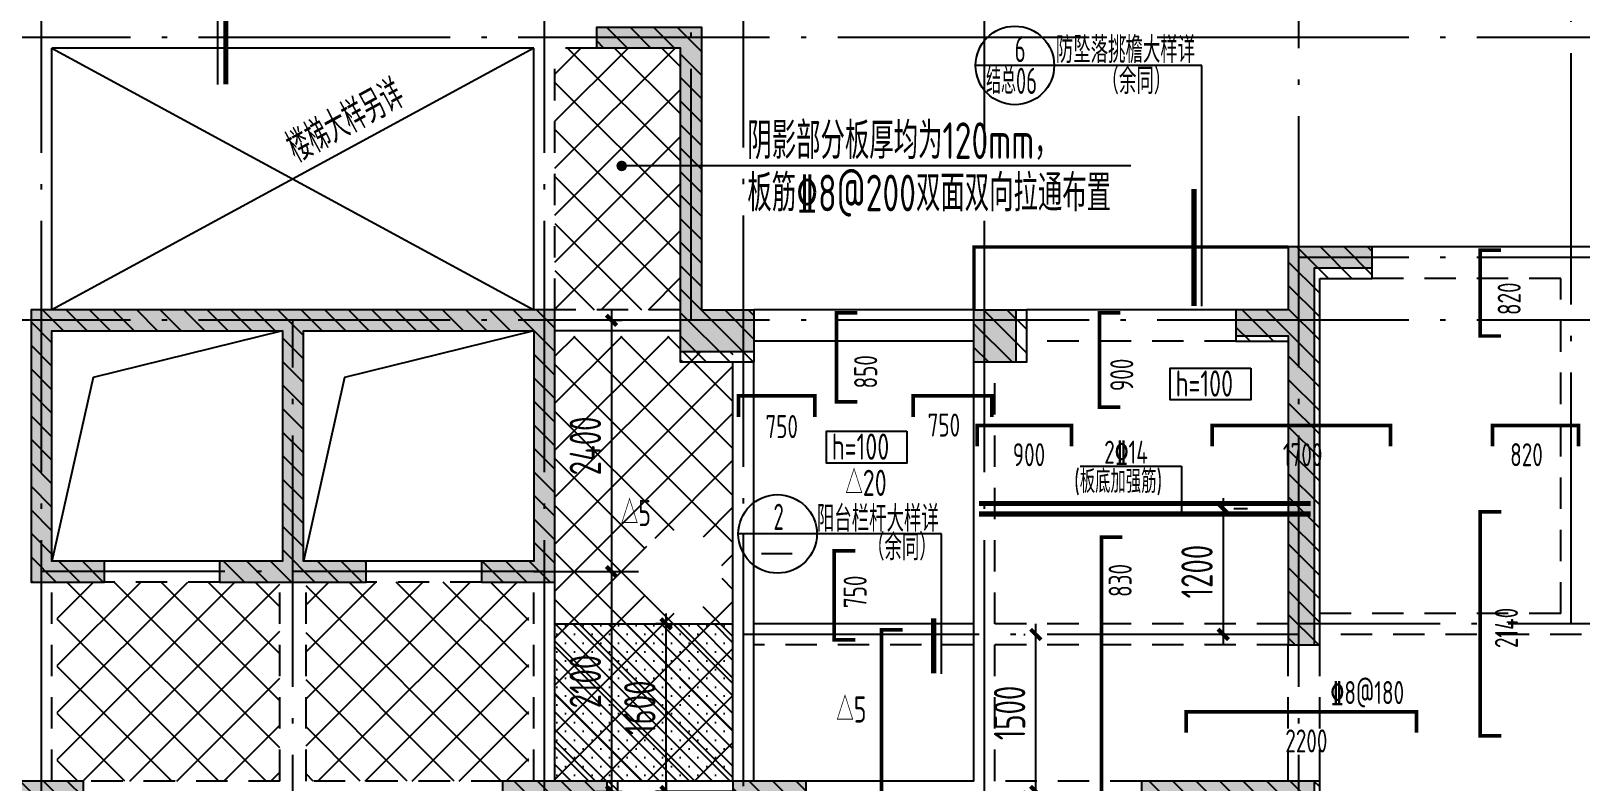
# Model space of a CAD drawing. Extents: x -144902 to 588294, y -160863 to 65494.
# Drawn here: x 123951 to 138745, y -17061 to -9898 of the extents above; entities that cross this region are included whole.
import ezdxf

# ---------------------------------------------------------------- set-up
doc = ezdxf.new("R2010")
doc.units = 0
doc.header["$LTSCALE"] = 100
doc.linetypes.add('3', pattern=[5, 3, -2])
doc.linetypes.add('ACAD_ISO04W100', pattern=[30.5, 24, -3, 0.5, -3])
doc.layers.get('0').update_dxf_attribs({"linetype": 'CONTINUOUS'})
doc.layers.get('Defpoints').update_dxf_attribs({"linetype": 'CONTINUOUS'})
for name, color, linetype in [('AXIS', 3, 'CONTINUOUS'), ('DIM', 3, 'CONTINUOUS'), ('DIM_IDEN', 3, 'CONTINUOUS'), ('DOTE', 253, 'ACAD_ISO04W100'), ('HATCH', 254, 'CONTINUOUS'), ('hatch1', 253, 'CONTINUOUS'), ('j加强筋', 1, 'CONTINUOUS'), ('TEXT', 7, 'CONTINUOUS'), ('x线脚', 6, 'CONTINUOUS'), ('外包线', 1, 'CONTINUOUS'), ('板高差', 201, 'CONTINUOUS'), ('构件标注', 3, 'CONTINUOUS'), ('梁', 4, 'CONTINUOUS'), ('梁虚线', 134, '3'), ('楼板负筋钢筋', 1, 'CONTINUOUS'), ('砼墙', 3, 'CONTINUOUS'), ('索引', 7, 'CONTINUOUS'), ('钢筋', 94, 'CONTINUOUS'), ('零厚板', 7, 'CONTINUOUS')]:
    doc.layers.add(name, color=color, linetype=linetype)
doc.styles.get("Standard").update_dxf_attribs({"font": 'tssdeng.shx', "width": 0.7, "bigfont": 'tssdchn.shx'})
doc.styles.add('TSSD_Dimension', font='Tssdeng.shx', dxfattribs={"width": 0.7, "bigfont": 'tssdchn.shx'})
doc.dimstyles.new('TSSD_100_100', dxfattribs={"dimtxt": 300, "dimasz": 100, "dimexe": 100, "dimexo": 250, "dimgap": 100, "dimtad": 1, "dimdec": 0, "dimzin": 0, "dimdsep": 46, "dimtxsty": 'TSSD_Dimension', "dimblk": 'ARCHTICK', "dimcen": 0, "dimdle": 100, "dimclrt": 7, "dimadec": 0, "dimazin": 0, "dimtfac": 1, "dimtdec": 0, "dimtix": 1, "dimtmove": 2, "dimatfit": 3, "dimfxl": 1, "dimtolj": 1, "dimtzin": 0, "dimarcsym": 0})
pattern_1 = [(135, (273718.3, 5590.57), (224.5064, 224.5064), []), (45, (273718.3, 5590.57), (224.5064, -224.5064), [])]
pattern_2 = [(45, (-91455.6, -42367.63), (-112.2532, 112.2532), [])]

# ---------------------------------------------------------------- blocks, each defined once
blk = doc.blocks.new('_ArchTick')
at = {"color": 0, "linetype": 'ByBlock', "const_width": 0.4}
blk.add_lwpolyline([(-0.5, -0.5), (0.5, 0.5)], dxfattribs=at)
blk = doc.blocks.new('*D1352')
at = {"layer": 'Defpoints', "color": 0}
for p in [(130012, -15561), (130259, -15561), (130259, -17161)]:
    blk.add_point(p, dxfattribs=at)
at = {"layer": '外包线', "color": 0, "lineweight": -2}
for p, q in [((130012, -17261), (130012, -15461)), ((130009, -15561), (129912, -15561)), ((130009, -17161), (129912, -17161))]:
    blk.add_line(p, q, dxfattribs=at)
at = {"layer": '外包线', "color": 0, "lineweight": -2, "xscale": 100, "yscale": 100, "zscale": 100}
for p, rotation in [((130012, -15561), 90), ((130012, -17161), 270)]:
    blk.add_blockref('_ArchTick', p, dxfattribs=dict(at, rotation=rotation))
at = {"layer": '外包线', "color": 7, "insert": (129762, -16361), "char_height": 300, "attachment_point": 5, "rotation": 90, "style": 'TSSD_Dimension'}
blk.add_mtext('\\A1;1600', dxfattribs=at)
blk = doc.blocks.new('*D1355')
at = {"layer": 'Defpoints', "color": 0}
for p in [(135313, -14461), (135313, -15661), (135330, -15661)]:
    blk.add_point(p, dxfattribs=at)
at = {"layer": 'j加强筋', "color": 0, "lineweight": -2}
for p, q in [((135330, -14361), (135330, -15761)), ((135563, -14461), (135430, -14461)), ((135563, -15661), (135430, -15661))]:
    blk.add_line(p, q, dxfattribs=at)
at = {"layer": 'j加强筋', "color": 0, "lineweight": -2, "xscale": 100, "yscale": 100, "zscale": 100}
for p, rotation in [((135330, -14461), 90), ((135330, -15661), 270)]:
    blk.add_blockref('_ArchTick', p, dxfattribs=dict(at, rotation=rotation))
at = {"layer": 'j加强筋', "color": 7, "insert": (135080, -15061), "char_height": 300, "attachment_point": 5, "rotation": 90, "style": 'TSSD_Dimension'}
blk.add_mtext('\\A1;1200', dxfattribs=at)
blk = doc.blocks.new('*D1377')
at = {"layer": 'Defpoints', "color": 0}
for p in [(129254, -12661), (129254, -15061), (129492, -15061)]:
    blk.add_point(p, dxfattribs=at)
at = {"layer": 'DIM', "color": 0, "lineweight": -2}
for p, q in [((129492, -12561), (129492, -15161)), ((129504, -12661), (129592, -12661)), ((129504, -15061), (129592, -15061))]:
    blk.add_line(p, q, dxfattribs=at)
at = {"layer": 'DIM', "color": 0, "lineweight": -2, "xscale": 100, "yscale": 100, "zscale": 100}
for p, rotation in [((129492, -12661), 90), ((129492, -15061), 270)]:
    blk.add_blockref('_ArchTick', p, dxfattribs=dict(at, rotation=rotation))
at = {"layer": 'DIM', "color": 7, "insert": (129242, -13861), "char_height": 300, "attachment_point": 5, "rotation": 90, "style": 'TSSD_Dimension'}
blk.add_mtext('\\A1;2400', dxfattribs=at)
blk = doc.blocks.new('*D1380')
at = {"layer": 'Defpoints', "color": 0}
for p in [(129068, -15061), (129068, -17161), (129492, -17161)]:
    blk.add_point(p, dxfattribs=at)
at = {"layer": 'DIM', "color": 0, "lineweight": -2}
for p, q in [((129318, -15061), (129592, -15061)), ((129492, -14961), (129492, -17261)), ((129318, -17161), (129592, -17161))]:
    blk.add_line(p, q, dxfattribs=at)
at = {"layer": 'DIM', "color": 0, "lineweight": -2, "xscale": 100, "yscale": 100, "zscale": 100}
for p, rotation in [((129492, -15061), 90), ((129492, -17161), 270)]:
    blk.add_blockref('_ArchTick', p, dxfattribs=dict(at, rotation=rotation))
at = {"layer": 'DIM', "color": 7, "insert": (129242, -16111), "char_height": 300, "attachment_point": 5, "rotation": 90, "style": 'TSSD_Dimension'}
blk.add_mtext('\\A1;2100', dxfattribs=at)
blk = doc.blocks.new('*D1381')
at = {"layer": 'Defpoints', "color": 0}
for p in [(133541, -15661), (133677, -15661), (133677, -17161)]:
    blk.add_point(p, dxfattribs=at)
at = {"layer": 'DIM', "color": 0, "lineweight": -2}
for p, q in [((133427, -15661), (133441, -15661)), ((133541, -17261), (133541, -15561)), ((133427, -17161), (133441, -17161))]:
    blk.add_line(p, q, dxfattribs=at)
at = {"layer": 'DIM', "color": 0, "lineweight": -2, "xscale": 100, "yscale": 100, "zscale": 100}
for p, rotation in [((133541, -15661), 90), ((133541, -17161), 270)]:
    blk.add_blockref('_ArchTick', p, dxfattribs=dict(at, rotation=rotation))
at = {"layer": 'DIM', "color": 7, "insert": (133291, -16411), "char_height": 300, "attachment_point": 5, "rotation": 90, "style": 'TSSD_Dimension'}
blk.add_mtext('\\A1;1500', dxfattribs=at)
blk = doc.blocks.new('*D1383')
at = {"layer": 'Defpoints', "color": 0}
for p in [(130922, -17161), (130012, -18061), (130922, -18061)]:
    blk.add_point(p, dxfattribs=at)
at = {"layer": 'DIM', "color": 0, "lineweight": -2}
for p, q in [((130012, -17061), (130012, -18161)), ((130672, -17161), (129912, -17161)), ((130672, -18061), (129912, -18061))]:
    blk.add_line(p, q, dxfattribs=at)
at = {"layer": 'DIM', "color": 0, "lineweight": -2, "xscale": 100, "yscale": 100, "zscale": 100}
for p, rotation in [((130012, -17161), 90), ((130012, -18061), 270)]:
    blk.add_blockref('_ArchTick', p, dxfattribs=dict(at, rotation=rotation))
at = {"layer": 'DIM', "color": 7, "insert": (129762, -17611), "char_height": 300, "attachment_point": 5, "rotation": 90, "style": 'TSSD_Dimension'}
blk.add_mtext('\\A1;900', dxfattribs=at)
blk = doc.blocks.new('2012120614131601')
at = {"layer": 'HATCH'}
for points in [[(15000, 16400), (15000, 13700), (14500, 13700), (14500, 13300), (15200, 13300), (15200, 16200), (16000, 16200), (16000, 16400)], [(8600, 14300), (9400, 14300), (9400, 13700), (9900, 13700), (9900, 13450), (9400, 13450), (9400, 10500), (9150, 10500), (9150, 14100), (8600, 14100)], [(12400, 13700), (12000, 13700), (12000, 13200), (12400, 13200)], [(16600, 11300), (17100, 11300), (17100, 11100), (16400, 11100), (16400, 13700), (21400, 13700), (21400, 11100), (20700, 11100), (20700, 11300), (21200, 11300), (21200, 13500), (19000, 13500), (19000, 11300), (19600, 11300), (19600, 11100), (18200, 11100), (18200, 11300), (18800, 11300), (18800, 13500), (16600, 13500)], [(9150, 5600), (9150, 9200), (10800, 9200), (10800, 9000), (9400, 9000), (9400, 5400), (8800, 5400), (8800, 5600)], [(14500, 9000), (14000, 9000), (14000, 9200), (14700, 9200), (14700, 6000), (14500, 6000)], [(16900, 9200), (16900, 8900), (16100, 8900), (16100, 8300), (21700, 8300), (21700, 8900), (20900, 8900), (20900, 9200), (21900, 9200), (21900, 8100), (19000, 8100), (19000, 3600), (18800, 3600), (18800, 8100), (15900, 8100), (15900, 9200)]]:
    blk.add_hatch(color=256, dxfattribs=at).paths.add_polyline_path(points)
at = {"layer": '砼墙'}
for points in [[(15000, 16400), (15000, 13700), (14500, 13700), (14500, 13300), (15200, 13300), (15200, 16200), (16000, 16200), (16000, 16400)], [(8600, 14300), (9400, 14300), (9400, 13700), (9900, 13700), (9900, 13450), (9400, 13450), (9400, 10500), (9150, 10500), (9150, 14100), (8600, 14100)], [(12400, 13700), (12000, 13700), (12000, 13200), (12400, 13200)], [(16600, 11300), (17100, 11300), (17100, 11100), (16400, 11100), (16400, 13700), (21400, 13700), (21400, 11100), (20700, 11100), (20700, 11300), (21200, 11300), (21200, 13500), (19000, 13500), (19000, 11300), (19600, 11300), (19600, 11100), (18200, 11100), (18200, 11300), (18800, 11300), (18800, 13500), (16600, 13500)], [(9150, 5600), (9150, 9200), (10800, 9200), (10800, 9000), (9400, 9000), (9400, 5400), (8800, 5400), (8800, 5600)], [(14500, 9000), (14000, 9000), (14000, 9200), (14700, 9200), (14700, 6000), (14500, 6000)], [(16900, 9200), (16900, 8900), (16100, 8900), (16100, 8300), (21700, 8300), (21700, 8900), (20900, 8900), (20900, 9200), (21900, 9200), (21900, 8100), (19000, 8100), (19000, 3600), (18800, 3600), (18800, 8100), (15900, 8100), (15900, 9200)]]:
    blk.add_lwpolyline(points, close=True, dxfattribs=at)
blk = doc.blocks.new('2012120614220625')
at = {"layer": 'HATCH'}
h = blk.add_hatch(dxfattribs=at)
h.set_pattern_fill('ANSI31', color=256, scale=50, style=0)
h.set_pattern_definition(pattern_2)
h.paths.add_polyline_path([(16000, 16400), (15000, 16400), (15000, 13700), (14500, 13700), (14500, 13200), (15200, 13200), (15200, 16200), (16000, 16200)])
h = blk.add_hatch(dxfattribs=at)
h.set_pattern_fill('ANSI31', color=256, scale=50, style=0)
h.set_pattern_definition(pattern_2)
h.paths.add_polyline_path([(9100, 14000), (8600, 14000), (8600, 14300), (9400, 14300), (9400, 13700), (9900, 13700), (9900, 13400), (9400, 13400), (9400, 10500), (9100, 10500)])
h = blk.add_hatch(dxfattribs=at)
h.set_pattern_fill('ANSI31', color=256, scale=50, style=0)
h.set_pattern_definition(pattern_2)
h.paths.add_polyline_path([(12400, 13700), (11900, 13700), (11900, 13200), (12400, 13200)])
h = blk.add_hatch(dxfattribs=at)
h.set_pattern_fill('ANSI31', color=256, scale=50, style=0)
h.set_pattern_definition(pattern_2)
h.paths.add_polyline_path([(18800, 11300), (18800, 13500), (16600, 13500), (16600, 11300), (17100, 11300), (17100, 11100), (16400, 11100), (16400, 13700), (21400, 13700), (21400, 11100), (20700, 11100), (20700, 11300), (21200, 11300), (21200, 13500), (19000, 13500), (19000, 11300), (19600, 11300), (19600, 11100), (18200, 11100), (18200, 11300)])
h = blk.add_hatch(dxfattribs=at)
h.set_pattern_fill('ANSI31', color=256, scale=50, style=0)
h.set_pattern_definition(pattern_2)
h.paths.add_polyline_path([(8800, 5700), (9100, 5700), (9100, 9200), (10800, 9200), (10800, 8900), (9400, 8900), (9400, 5400), (8800, 5400)])
h = blk.add_hatch(dxfattribs=at)
h.set_pattern_fill('ANSI31', color=256, scale=50, style=0)
h.set_pattern_definition(pattern_2)
h.paths.add_polyline_path([(14400, 6000), (14400, 8900), (14000, 8900), (14000, 9200), (14700, 9200), (14700, 6000)])
h = blk.add_hatch(dxfattribs=at)
h.set_pattern_fill('ANSI31', color=256, scale=50, style=0)
h.set_pattern_definition(pattern_2)
h.paths.add_polyline_path([(15800, 8000), (15800, 9200), (16900, 9200), (16900, 8900), (16100, 8900), (16100, 8300), (21700, 8300), (21700, 8900), (20900, 8900), (20900, 9200), (22000, 9200), (22000, 8000), (19050, 8000), (19050, 3600), (18750, 3600), (18750, 8000)])
at = {"layer": '砼墙', "elevation": 0}
for points in [[(16000, 16400), (15000, 16400), (15000, 13700), (14500, 13700), (14500, 13200), (15200, 13200), (15200, 16200), (16000, 16200)], [(9100, 14000), (8600, 14000), (8600, 14300), (9400, 14300), (9400, 13700), (9900, 13700), (9900, 13400), (9400, 13400), (9400, 10500), (9100, 10500)], [(12400, 13700), (11900, 13700), (11900, 13200), (12400, 13200)], [(18800, 11300), (18800, 13500), (16600, 13500), (16600, 11300), (17100, 11300), (17100, 11100), (16400, 11100), (16400, 13700), (21400, 13700), (21400, 11100), (20700, 11100), (20700, 11300), (21200, 11300), (21200, 13500), (19000, 13500), (19000, 11300), (19600, 11300), (19600, 11100), (18200, 11100), (18200, 11300)], [(8800, 5700), (9100, 5700), (9100, 9200), (10800, 9200), (10800, 8900), (9400, 8900), (9400, 5400), (8800, 5400)], [(14400, 6000), (14400, 8900), (14000, 8900), (14000, 9200), (14700, 9200), (14700, 6000)], [(15800, 8000), (15800, 9200), (16900, 9200), (16900, 8900), (16100, 8900), (16100, 8300), (21700, 8300), (21700, 8900), (20900, 8900), (20900, 9200), (22000, 9200), (22000, 8000), (19050, 8000), (19050, 3600), (18750, 3600), (18750, 8000)]]:
    blk.add_lwpolyline(points, close=True, dxfattribs=at)
blk = doc.blocks.new('2012122711173158')
at = {"layer": 'AXIS'}
blk.add_line((26624.4, 16702.6, 0), (27624.4, 16702.6, 0), dxfattribs=at)
at = {"layer": 'DOTE'}
for p, q in [((21926.8, 14602.6, 0), (21926.8, 22802.6, 0)), ((26726.8, 14602.6, 0), (26726.8, 22802.6, 0)), ((28126.8, 19102.6, 0), (28126.8, 22802.6, 0)), ((28626.8, 11602.6, 0), (28626.8, 22802.6, 0)), ((30926.8, 14602.6, 0), (30926.8, 22802.6, 0)), ((33926.8, 3402.6, 0), (33926.8, 22802.6, 0)), ((36526.8, 16202.6, 0), (36526.8, 22802.6, 0)), ((44126.8, 21802.6, 0), (3026.8, 21802.6, 0)), ((44126.8, 19702.6, 0), (33926.8, 19702.6, 0)), ((44126.8, 19102.6, 0), (8626.8, 19102.6, 0)), ((24326.8, 3402.6, 0), (24326.8, 19102.6, 0)), ((26726.8, 16702.6, 0), (21926.8, 16702.6, 0)), ((38326.8, 16202.6, 0), (33926.8, 16202.6, 0)), ((33926.8, 16102.6, 0), (28626.8, 16102.6, 0))]:
    blk.add_line(p, q, dxfattribs=at)
at = {"layer": '梁'}
for p, q in [((22026.8, 19202.6), (22026.8, 21702.6)), ((26626.8, 21702.6), (22026.8, 21702.6)), ((26626.8, 19202.6), (26626.8, 21702.6)), ((36526.8, 19802.6), (34626.8, 19802.6)), ((38226.8, 19802.6), (36526.8, 19802.6)), ((30826.8, 19202.6), (28726.8, 19202.6)), ((33326.8, 19202.6), (31326.8, 19202.6)), ((28026.8, 19002.6), (26826.8, 19002.6)), ((30826.8, 18902.6), (28726.8, 18902.6)), ((28526.8, 16202.6), (28526.8, 18702.6)), ((28726.8, 16202.6), (28726.8, 18702.6)), ((30826.8, 16202.6), (30826.8, 18702.6)), ((23626.7, 16802.6), (22526.8, 16802.6)), ((26126.8, 16802.6), (25026.9, 16802.6)), ((26826.8, 14702.6), (26826.8, 16602.6)), ((28526.8, 14702.6), (28526.8, 16202.6)), ((28726.8, 14702.6), (28726.8, 16202.6)), ((30826.8, 16202.6), (28726.8, 16202.6)), ((30826.8, 14702.6), (30826.8, 16202.6)), ((28526.8, 14702.6), (27426.8, 14702.6)), ((30426.8, 14702.6), (29226.9, 14702.6)), ((30826.8, 14702.6), (30426.8, 14702.6))]:
    blk.add_line(p, q, dxfattribs=at)
at = {"layer": '梁虚线'}
for p, q in [((26826.8, 19202.6), (26826.8, 21702.6)), ((27226.8, 21702.6), (26826.8, 21702.6)), ((36426.8, 19502.6), (34626.8, 19502.6)), ((36426.8, 16302.6), (36426.8, 19502.6)), ((28026.8, 19202.6), (26826.8, 19202.6)), ((33326.8, 18902.6), (31326.8, 18902.6)), ((31026.8, 16202.6), (31026.8, 18702.6)), ((22026.8, 14702.6), (22026.8, 16602.6)), ((23626.7, 16602.6), (22526.8, 16602.6)), ((24201.8, 14702.6), (24201.8, 16602.6)), ((24451.8, 14702.6), (24451.8, 16602.6)), ((26126.8, 16602.6), (25026.9, 16602.6)), ((26626.8, 14702.6), (26626.8, 16602.6)), ((36426.8, 16302.6), (34126.8, 16302.6)), ((33826.8, 16202.6), (31026.8, 16202.6)), ((30826.8, 16002.6), (28726.8, 16002.6)), ((33826.8, 16002.6), (31026.8, 16002.6)), ((31026.8, 14702.6), (31026.8, 16002.6)), ((33826.8, 14702.6), (33826.8, 16102.6)), ((34126.8, 14702.6), (34126.8, 16102.6)), ((37626.8, 16102.6), (34126.8, 16102.6)), ((24201.8, 14702.6), (22326.8, 14702.6)), ((26326.8, 14702.6), (24451.8, 14702.6)), ((32426.8, 14702.6), (31026.8, 14702.6))]:
    blk.add_line(p, q, dxfattribs=at)
at = {"layer": '零厚板'}
for p, q in [((26626.8, 21702.6), (22026.8, 19202.6)), ((22026.8, 21702.6), (26626.8, 19202.6))]:
    blk.add_line(p, q, dxfattribs=at)
for points in [[(24226.8, 19002.6), (22420.5, 18556.8), (22026.8, 16802.6)], [(26626.8, 19002.6), (24820.5, 18556.8), (24426.8, 16802.6)]]:
    blk.add_lwpolyline(points, dxfattribs=at)
at = {"layer": 'HATCH', "xscale": -1}
blk.add_blockref('2012120614220625', (43226.8, 5502.6, 0), dxfattribs=at)
at = {"layer": '砼墙', "xscale": -1}
blk.add_blockref('2012120614131601', (43226.8, 5502.6), dxfattribs=at)
at = {"layer": 'TEXT', "width": 0.7}
blk.add_text('楼梯大样另详', height=300, rotation=28.52302, dxfattribs=at).set_placement((24372.4, 20592.3))

msp = doc.modelspace()

# ---------------------------------------------------------------- hatches: boundary and pattern name
at = {"layer": 'hatch1'}
h = msp.add_hatch(dxfattribs=at)
h.set_pattern_fill('ANSI37', color=256, scale=100, style=0)
h.set_pattern_definition(pattern_1)
h.paths.add_polyline_path([(128951.151, -10060.934), (129351.151, -10060.934), (130151.151, -10060.934), (130151.151, -12560.934), (128951.151, -12560.925)])
h = msp.add_hatch(dxfattribs=at)
h.set_pattern_fill('ANSI37', color=256, scale=100, style=0)
h.set_pattern_definition(pattern_1)
h.paths.add_polyline_path([(128951.151, -12810.925), (130151.151, -12810.934), (130151.151, -12960.934), (130651.151, -12960.934), (130651.151, -15660.934), (130651.151, -17060.934), (129451.153, -17060.934), (129451.151, -17060.936), (128951.151, -17060.93), (128951.151, -15160.924), (128951.151, -15060.934), (129748.738, -15060.935, 1), (130548.738, -15060.935, 1), (129748.738, -15060.935), (128951.151, -15060.934)])
h.paths.add_polyline_path([(129900.477, -14657.214), (129544.064, -14657.214), (129544.064, -14354.329), (129900.477, -14354.329)], flags=24)
h = msp.add_hatch(dxfattribs=at)
h.set_pattern_fill('ANSI37', color=256, scale=100, style=0)
h.set_pattern_definition(pattern_1)
h.paths.add_polyline_path([(124201.151, -15160.924), (124651.151, -15160.924), (125751.075, -15160.924), (126326.151, -15160.924), (126326.151, -17060.934), (124451.151, -17060.924), (124201.151, -17060.927)])
h = msp.add_hatch(dxfattribs=at)
h.set_pattern_fill('ANSI37', color=256, scale=100, style=0)
h.set_pattern_definition(pattern_1)
h.paths.add_polyline_path([(126576.151, -15160.924), (127151.227, -15160.924), (128251.151, -15160.924), (128701.151, -15160.924), (128701.151, -17060.927), (128451.151, -17060.924), (126576.151, -17060.934)])
at = {"layer": '外包线'}
h = msp.add_hatch(dxfattribs=at)
h.set_pattern_fill('SACNCR', color=256, scale=50, style=0)
h.set_pattern_definition([(135, (258368.75, 0), (84.1899, 84.1899), []), (135, (258284.56, 0), (84.1899, 84.1899), [0, -119.0625])])
h.paths.add_polyline_path([(128951.151, -15560.934), (130651.151, -15560.934), (130651.151, -17060.93), (130051.151, -17060.936), (130051.148, -17060.934), (128951.151, -17060.934)])

# ---------------------------------------------------------------- linework, layer by layer
at = {"color": 6}
for centre in [(133341.639, -10227.255), (131076.926, -14701.112, 0.088)]:
    msp.add_circle(centre, 375, dxfattribs=at)
at = {"layer": 'DIM_IDEN', "color": 2}
msp.add_line((134449.55, -11186.887), (129589.155, -11186.887), dxfattribs=at)
at = {"layer": 'DIM_IDEN', "color": 2, "const_width": 50}
msp.add_lwpolyline([(129564.155, -11186.887, 1), (129614.155, -11186.887, 1)], format="xyb", close=True, dxfattribs=at)
at = {"layer": 'j加强筋'}
for p, q in [((133964.712, -14054.846, 0), (134932.423, -14054.846, 0)), ((134932.423, -14054.846, 0), (134932.423, -14510.934, 0))]:
    msp.add_line(p, q, dxfattribs=at)
at = {"layer": 'j加强筋', "const_width": 50, "elevation": 0}
for points in [[(133000.58, -14410.934), (136164.423, -14410.934)], [(133000.58, -14510.934), (136164.423, -14510.934)]]:
    msp.add_lwpolyline(points, dxfattribs=at)
at = {"layer": 'x线脚', "const_width": 30}
msp.add_lwpolyline([(132951.151, -12560.934), (132951.151, -12060.934), (132951.151, -11960.934), (135951.151, -11960.934)], dxfattribs=at)
at = {"layer": '外包线'}
msp.add_line((128951.151, -15560.934), (130651.151, -15560.934), dxfattribs=at)
at = {"layer": '构件标注', "color": 2, "elevation": 0}
msp.add_lwpolyline([(135592.363, -13118.019), (135592.363, -13420.903), (134825.056, -13420.903), (134825.056, -13118.019)], close=True, dxfattribs=at)
at = {"layer": '构件标注', "color": 2}
msp.add_lwpolyline([(132310.594, -13721.016), (132310.594, -14023.901), (131543.286, -14023.901), (131543.286, -13721.016)], close=True, dxfattribs=at)
at = {"layer": '楼板负筋钢筋', "const_width": 35}
for points in [[(137981.151, -12810.924), (137781.151, -12810.924), (137781.151, -11990.924), (137981.151, -11990.924)], [(131839.231, -13440.924), (131639.231, -13440.924), (131639.231, -12590.924), (131839.231, -12590.924)], [(134347.861, -13490.924), (134147.861, -13490.924), (134147.861, -12590.924), (134347.861, -12590.924)], [(133881.151, -13865.928), (133881.151, -13665.929), (132981.151, -13665.929), (132981.151, -13865.929)], [(136926.151, -13865.929), (136926.151, -13665.929), (135226.151, -13665.929), (135226.151, -13865.929)], [(138721.152, -13865.929), (138721.152, -13665.929), (137901.151, -13665.929), (137901.151, -13865.929)], [(137983.137, -16630.934), (137783.137, -16630.935), (137783.137, -14490.935), (137983.137, -14490.935)], [(134366.972, -18150.924), (134166.972, -18150.924), (134166.972, -14730.935), (134366.972, -14730.935)], [(131817.819, -15713.877), (131617.819, -15713.877), (131617.819, -14863.877), (131817.819, -14863.877)], [(132270.16, -17754.235), (132070.16, -17754.235), (132070.16, -15615.924), (132270.16, -15615.924)], [(137176.152, -16599.7), (137176.152, -16399.7), (134976.151, -16399.701), (134976.151, -16599.701)]]:
    msp.add_lwpolyline(points, dxfattribs=at)
at = {"layer": '楼板负筋钢筋', "const_width": 35, "elevation": 0}
for points in [[(131431.151, -13582.956), (131431.151, -13382.956), (130705.263, -13382.956), (130705.263, -13582.956)], [(133121.152, -13582.956), (133121.152, -13382.956), (132371.151, -13382.956), (132371.151, -13582.956)]]:
    msp.add_lwpolyline(points, dxfattribs=at)
at = {"layer": '索引', "color": 6, "ltscale": 5}
for p, q in [((125735.669, -10408.922, 0.088), (125735.669, -8939.288, 0.088)), ((135127.329, -10227.255), (132966.639, -10227.255)), ((135127.329, -12524.928), (135127.329, -10227.255)), ((132641.743, -14701.112, 0.088), (130701.926, -14701.112, 0.088)), ((132641.743, -16038.126, 0.088), (132641.743, -14701.112, 0.088)), ((131216.996, -14891.261, 0.088), (130924.448, -14891.261, 0.088))]:
    msp.add_line(p, q, dxfattribs=at)
at = {"layer": '索引', "color": 6, "ltscale": 5, "const_width": 50}
for points in [[(125810.746, -9586.543), (125810.749, -10407.542)], [(132566.665, -15507.869), (132566.663, -16032.695)]]:
    msp.add_lwpolyline(points, dxfattribs=at)
at = {"layer": '索引', "color": 6, "ltscale": 5, "const_width": 50, "elevation": -0.088}
msp.add_lwpolyline([(135052.253, -11406.465), (135052.25, -12523.547)], dxfattribs=at)

# ---------------------------------------------------------------- block references
at = {"layer": 'HATCH'}
msp.add_blockref('2012122711173158', (102124.361, -31763.504), dxfattribs=at)

# ---------------------------------------------------------------- texts
at = {"layer": 'DIM_IDEN', "color": 2, "width": 0.7}
for s, p in [('阴影部分板厚均为120mm，', (130788.338, -11120.286)), ('板筋%%1328@200双面双向拉通布置', (130788.338, -11620.112))]:
    msp.add_text(s, height=350, dxfattribs=at).set_placement(p)
at = {"layer": 'j加强筋', "width": 0.7}
for s, p in [('2%%13214', (134194.332, -14030.323, 0)), ('(板底加强筋)', (133906.793, -14310.132, 0))]:
    msp.add_text(s, height=220, dxfattribs=at).set_placement(p)
at = {"layer": '板高差', "width": 0.7}
for s, p in [('△20', (131723.577, -14338.167)), ('△5', (129580.765, -14625.964)), ('△5', (131637.4, -16502.582))]:
    msp.add_text(s, height=250, dxfattribs=at).set_placement(p)
at = {"layer": '构件标注', "color": 2, "width": 0.7}
for p in [(134875.536, -13389.653, 0), (131593.767, -13992.651)]:
    msp.add_text('h=100', height=250, dxfattribs=at).set_placement(p)
at = {"layer": '索引', "color": 6, "ltscale": 5}
for s, width, p in [('6', 0.6, (133340.333, -10195.854)), ('防坠落挑檐大样详', 0.7, (133732.417, -10203.528)), ('结总06', 0.6, (133066.714, -10499.091)), ('（余同）', 0.7, (134168.805, -10499.633)), ('2', 0.6, (131038.065, -14662.741, 0.088)), (' 阳台栏杆大样详', 0.7, (131345.625, -14680.584, 0.088)), ('（余同）', 0.7, (131930.941, -14952.116, 0.088))]:
    msp.add_text(s, height=250, dxfattribs=dict(at, width=width)).set_placement(p)
at = {"layer": '钢筋', "width": 0.7}
for s, p in [('820', (138169.552, -12610.924)), ('850', (132027.631, -13311.949)), ('900', (134471.695, -13336.949)), ('830', (134456.361, -15303.129)), ('750', (131926.911, -15409.43)), ('2140', (138142.811, -15791.229))]:
    msp.add_text(s, height=220, rotation=90, dxfattribs=at).set_placement(p)
for s, p in [('750', (130960.866, -13786.157)), ('750', (132508.874, -13771.356, 0)), ('900', (133321.305, -14054.328)), ('1700', (135899.151, -14054.328)), ('820', (138068.761, -14054.329)), ('%%1328@180', (136354.273, -16326.356)), ('2200', (135922.843, -16788.1))]:
    msp.add_text(s, height=220, dxfattribs=at).set_placement(p)

# ---------------------------------------------------------------- dimensions: what is measured, and where the dimension line sits
at = {"layer": 'DIM'}
for base, p1, p2, picture, middle in [((129491.571, -15060.934), (129253.875, -12660.934), (129253.875, -15060.934), '*D1377', (129241.571, -13860.934)), ((129491.571, -17160.934), (129068.326, -15060.934), (129068.326, -17160.934), '*D1380', (129241.571, -16110.934)), ((133540.665, -15660.934), (133677.042, -17160.934), (133677.042, -15660.934), '*D1381', (133290.665, -16410.934)), ((130011.866, -18060.935), (130921.88, -17160.934), (130921.88, -18060.935), '*D1383', (129761.866, -17610.935))]:
    dim = msp.add_linear_dim(base=base, p1=p1, p2=p2, angle=90, dimstyle='TSSD_100_100', dxfattribs=at)
    dim.commit()
    dim.dimension.update_dxf_attribs({"geometry": picture, "text_midpoint": middle})
at = {"layer": 'j加强筋'}
dim = msp.add_linear_dim(base=(135329.806, -15660.934), p1=(135312.794, -14460.934), p2=(135312.794, -15660.934), angle=90, dimstyle='TSSD_100_100', dxfattribs=at)
dim.commit()
dim.dimension.update_dxf_attribs({"geometry": '*D1355', "text_midpoint": (135079.806, -15060.934)})
at = {"layer": '外包线'}
dim = msp.add_linear_dim(base=(130011.866, -15560.934), p1=(130259.305, -17160.934), p2=(130259.305, -15560.934), angle=90, dimstyle='TSSD_100_100', dxfattribs=at)
dim.commit()
dim.dimension.update_dxf_attribs({"geometry": '*D1352', "text_midpoint": (129761.866, -16360.934)})

doc.saveas('drawing.dxf')
